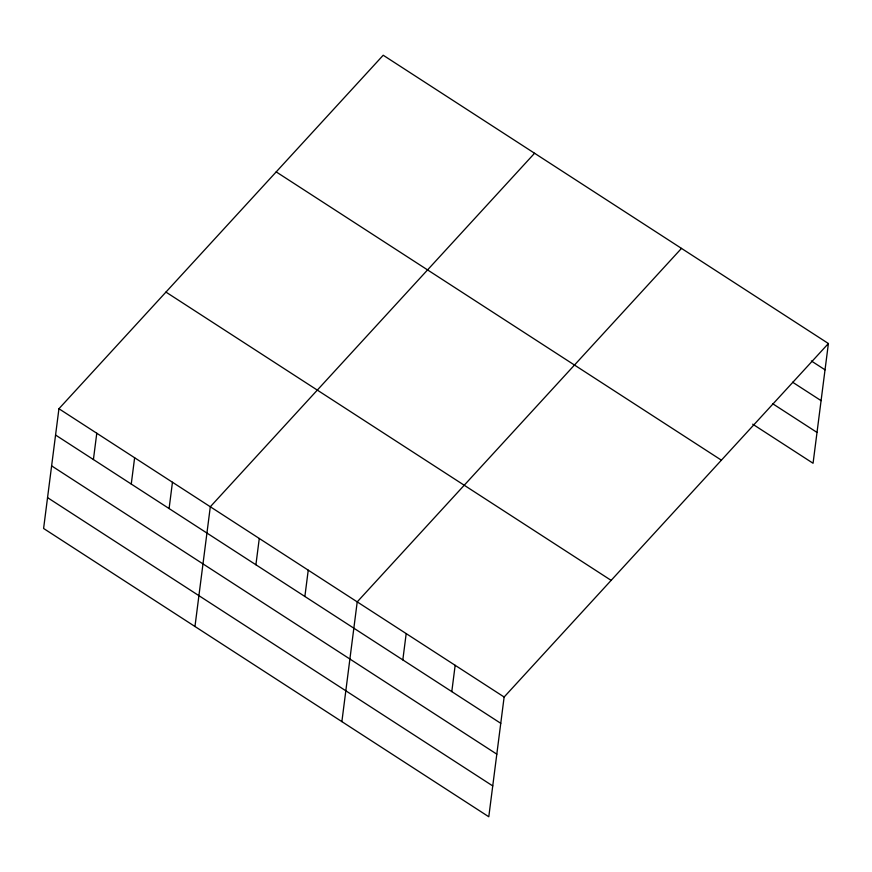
<?xml version="1.0" encoding="UTF-8"?>
<svg xmlns="http://www.w3.org/2000/svg" width="872" height="872" viewBox="0 0 872 872"><rect width="100%" height="100%" fill="white"/><g stroke="black" fill="none" stroke-linecap="round" stroke-linejoin="round"><path stroke-width="1.31" d="M58.936 408.739L43.6 528.476L488.789 816.759L504.136 697.022L828.4 343.524L383.211 55.241L58.936 408.739L504.136 697.022M93.413 459.544L96.781 433.242M131.258 484.047L134.626 457.746M169.092 508.55L172.46 482.249M194.968 626.488L210.305 506.763L534.569 153.254M255.91 564.762L259.278 538.471M304.873 596.481L308.241 570.179M341.878 721.624L357.215 601.887L681.49 248.389M402.82 659.897L406.189 633.606M451.794 691.605L455.162 665.314M828.4 343.524L813.064 463.261L752.7 424.173M811.363 360.975L825.032 369.826M792.604 382.219L821.086 400.651M772.592 403.66L817.01 432.425M276.195 171.893L721.395 460.176M165.942 292.087L611.141 580.371M55.568 435.041L500.768 723.324M51.622 465.877L496.811 754.16M47.546 497.64L492.745 785.923"/></g></svg>
